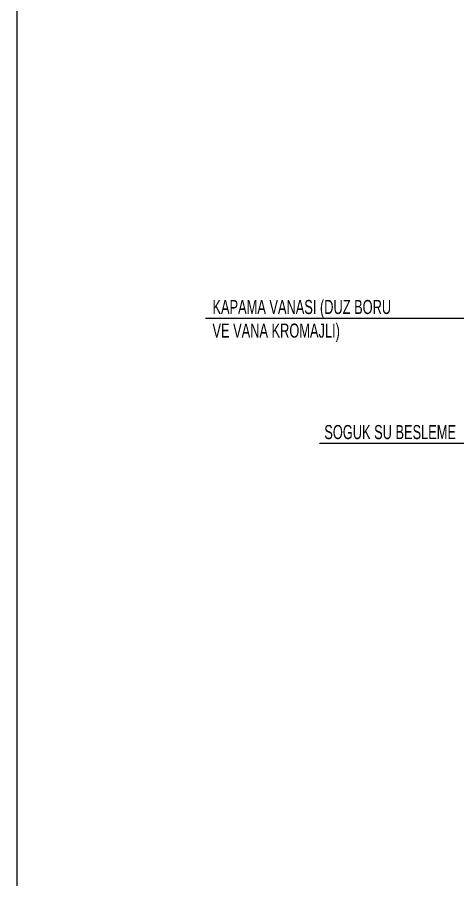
# Model space of a CAD drawing. Header units: centimetres. Extents: x -3962 to 30527, y -2 to 2802.
# Drawn here: x 27960.7 to 28126.7, y 361.5 to 686.9 of the extents above; entities that cross this region are included whole.
import ezdxf

# ---------------------------------------------------------------- set-up
doc = ezdxf.new("R2010")
doc.units = ezdxf.units.CM
for name, color, linetype in [('MEP-DETAYLAR', 111, 'CONTINUOUS'), ('MTY-CİHAZ', 135, 'CONTINUOUS'), ('ROTAS-VANA', 1, 'CONTINUOUS')]:
    doc.layers.add(name, color=color, linetype=linetype)
doc.layers.add('Renkli Tarama', color=7, linetype='CONTINUOUS', lineweight=0)
doc.styles.add('ÇAP', font='arial.ttf')

# ---------------------------------------------------------------- blocks, each defined once
blk = doc.blocks.new('SIHHİ DETAYLAR')
at = {"layer": 'MEP-DETAYLAR', "color": 41}
for p, q in [((1615, 273.23), (1491.62, 273.23)), ((1665.15, 226.05), (1534.58, 226.05))]:
    blk.add_line(p, q, dxfattribs=at)
at = {"layer": 'MTY-CİHAZ'}
blk.add_lwpolyline([(1420.75, 629.47), (1954.98, 629.47), (1954.98, 6.15), (1420.75, 6.15)], close=True, dxfattribs=at)
at = {"layer": 'MEP-DETAYLAR', "color": 41, "style": 'ÇAP', "width": 0.65}
for s, p in [('KAPAMA VANASI (DUZ BORU ', (1494.31, 274.94)), ('VE VANA KROMAJLI)', (1494.31, 266.02)), ('SOGUK SU BESLEME', (1536.45, 227.74))]:
    blk.add_text(s, height=5.3163, rotation=359.9999, dxfattribs=at).set_placement(p)
blk = doc.blocks.new('MTY-SIHHİ DETAYLAR')
at = {"layer": 'Renkli Tarama'}
blk.add_blockref('SIHHİ DETAYLAR', (257713.28, -444848.48), dxfattribs=at)

msp = doc.modelspace()

# ---------------------------------------------------------------- block references
at = {"layer": 'ROTAS-VANA'}
msp.add_blockref('MTY-SIHHİ DETAYLAR', (-231173.28, 445148.48), dxfattribs=at)

doc.saveas('drawing.dxf')
